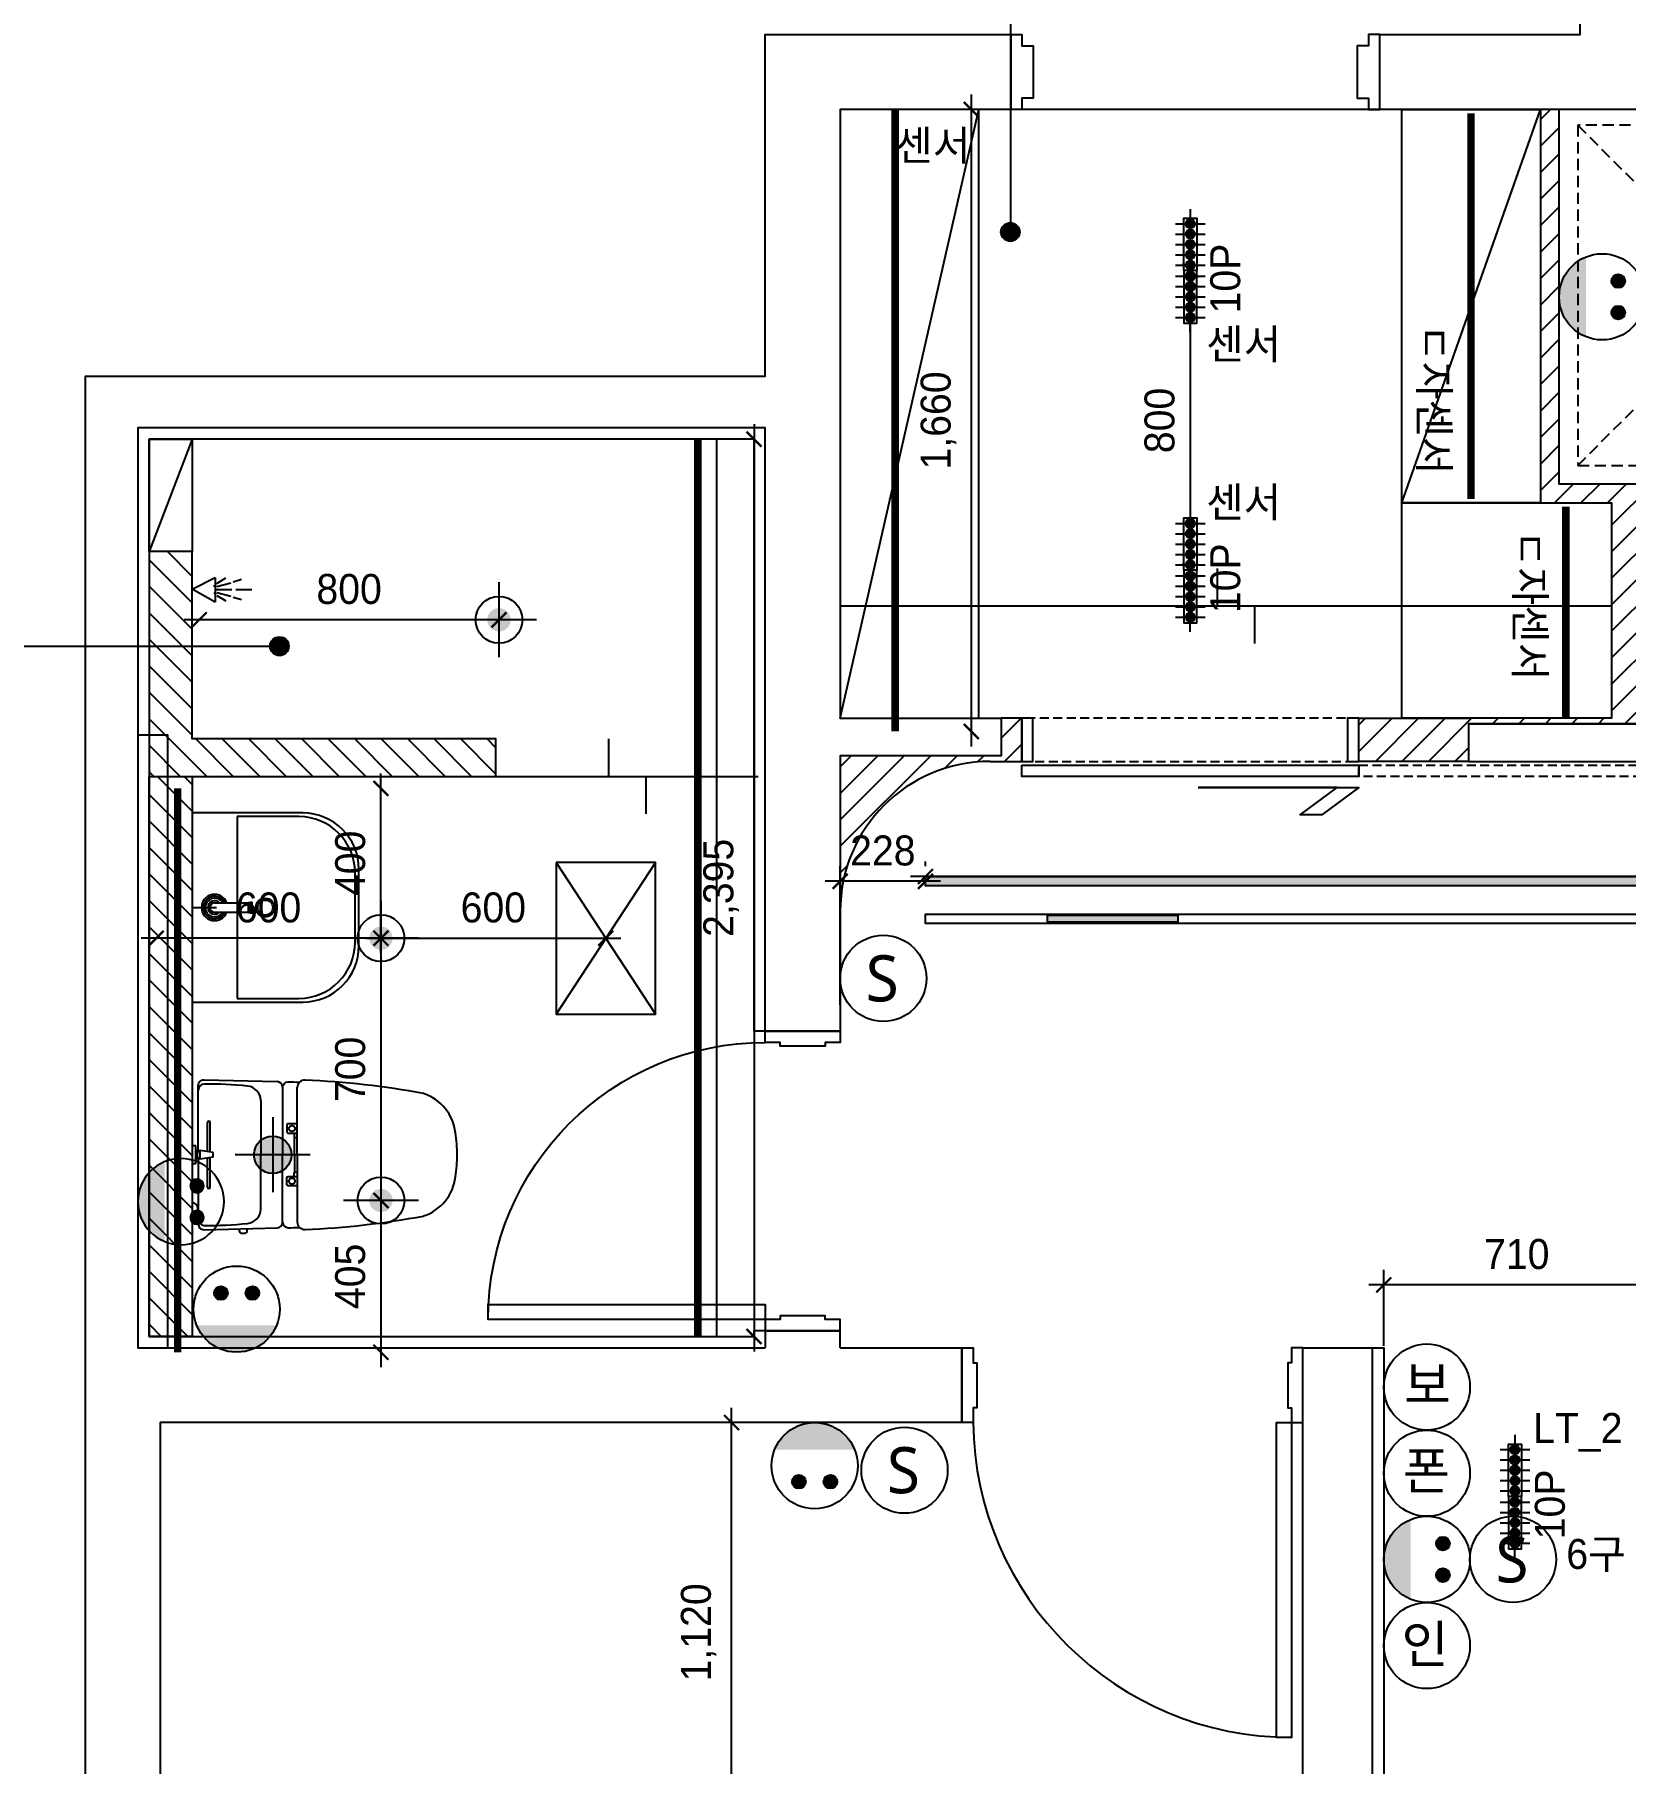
# Model space of a CAD drawing. Header units: millimetres. Extents: x 118028 to 193504, y 42792 to 96100.
# Drawn here: x 172656 to 176902, y 84602 to 89217 of the extents above; entities that cross this region are included whole.
import ezdxf

# ---------------------------------------------------------------- set-up
doc = ezdxf.new("R2010")
doc.units = ezdxf.units.MM
doc.header["$LTSCALE"] = 30
doc.header["$PDMODE"] = 3
for name, pattern in [('DASHEDX2', [1.5, 1, -0.5]), ('DH-HID2', [1.2, 0.8, -0.4]), ('HIDDEN', [9.525, 6.35, -3.175])]:
    doc.linetypes.add(name, pattern=pattern)
doc.layers.get('DEFPOINTS').update_dxf_attribs({"color": 248})
for name, color, linetype in [('0-ELC TEXT', 7, 'Continuous'), ('03-WAL NEW', 3, 'Continuous'), ('06-FUR', 6, 'Continuous'), ('07-DIM WAL', 5, 'Continuous'), ('2CONTINUOUS', 2, 'Continuous'), ('3.기호.계단선', 30, 'Continuous'), ('_LIBR', 4, 'Continuous'), ('BATH', 5, 'Continuous'), ('CEIL-LIGHT', 7, 'Continuous'), ('CO-BATH', 6, 'Continuous'), ('CO-DO-FR', 7, 'Continuous'), ('CO-DOOR', 8, 'Continuous'), ('FIN', 2, 'Continuous'), ('HL', 6, 'HIDDEN'), ('RC-LIGHT', 7, 'Continuous'), ('TOILET-1', 6, 'Continuous'), ('도면층4', 4, 'Continuous'), ('설비', 140, 'Continuous'), ('욕실마감선', 4, 'Continuous')]:
    doc.layers.add(name, color=color, linetype=linetype)
doc.styles.add('HY 울릉도 L', font='')
doc.styles.add('코레일둥고', font='Korail_Round_Gothic_Medium.ttf')
doc.styles.get('HY 울릉도 L').set_extended_font_data('HY울릉도L')
doc.dimstyles.new('40', dxfattribs={"dimscale": 40, "dimtxt": 2, "dimasz": 1, "dimexe": 1, "dimexo": 1, "dimgap": 1, "dimtad": 1, "dimdec": 0, "dimrnd": 0.05, "dimdsep": 46, "dimlunit": 6, "dimtxsty": 'HY 울릉도 L', "dimblk": 'ARCHTICK', "dimcen": 2.5, "dimdle": 1, "dimclrd": 133, "dimclre": 133, "dimclrt": 30, "dimadec": 0, "dimazin": 0, "dimtfac": 1, "dimtdec": 0, "dimtix": 1, "dimtmove": 2, "dimatfit": 3, "dimldrblk": 'ARCHTICK', "dimfxl": 1, "dimlwd": -1, "dimlwe": -1, "dimarcsym": 0})
pattern_1 = [(45, (25763, 20), (-35.355339, 35.355339), [])]

# ---------------------------------------------------------------- blocks, each defined once
blk = doc.blocks.new('AC-8')
at = {"layer": 'BATH'}
for p, q in [((-50.8, 54), (-0.1, 142.7)), ((-0.1, 142.7), (45.4, 54)), ((45.4, 54), (-50.8, 54)), ((-24.7, 46.5), (-46.3, 12.2)), ((-13.5, 47.3), (-27.7, -7.9)), ((-1.6, 49.5), (-1.6, -10.8)), ((10.4, 47.3), (24.5, -7.9)), ((21.6, 46.5), (43.2, 12.2)), ((-31.4, -16.2), (-41.1, -49)), ((-1.6, -27.3), (-1.6, -88.5)), ((28.3, -16.2), (38, -49))]:
    blk.add_line(p, q, dxfattribs=at)
blk = doc.blocks.new('A$C1AC25B95')
at = {"layer": '욕실마감선', "color": 8}
for p, q in [((28.3, 72.3), (28.3, 75)), ((53.3, 73.7), (53.3, 75))]:
    blk.add_line(p, q, dxfattribs=at)
at = {"layer": 'TOILET-1', "linetype": 'Continuous', "xscale": 0.873786407766195, "yscale": 0.873786407766195, "zscale": 0.873786407766195, "rotation": 180}
blk.add_blockref('AC-8', (39.7, 124.7), dxfattribs=at)
blk = doc.blocks.new('D-002')
at = {"layer": 'CO-DO-FR'}
for points in [[(0, 200), (0, 0), (30, 0), (30, 40), (40, 40), (40, 160), (30, 160), (30, 200), (0, 200)], [(800, 200), (800, 0), (770, 0), (770, 40), (760, 40), (760, 160), (770, 160), (770, 200), (800, 200)]]:
    blk.add_lwpolyline(points, close=True, dxfattribs=at)
at = {"layer": 'CO-DOOR'}
blk.add_lwpolyline([(730, 940), (730, 200), (770, 200), (770, 940)], close=True, dxfattribs=at)
blk.add_arc((770, 200), 740, 90, 180, dxfattribs=at)
blk = doc.blocks.new('vusaudeh')
at = {"layer": '3.기호.계단선', "transparency": 33554687}
h = blk.add_hatch(color=256, dxfattribs=at)
h.dxf.hatch_style = 1
h.paths.add_polyline_path([(147541.4, 86226.8, 1), (147441.4, 86226.8, 1)])
at = {"layer": '2CONTINUOUS'}
for points in [[(151181.4, 89016.8), (150446.4, 89016.8), (150446.4, 89216.8), (150981.4, 89216.8), (150981.4, 92184.8), (151966.4, 92184.8), (151966.4, 91984.8), (151181.4, 91984.8), (151181.4, 89016.8)], [(147688.9, 81147.8), (147688.9, 80947.8), (146991.4, 80947.8), (146991.4, 88304.8), (148806.4, 88304.8), (148806.4, 89216.8), (149461.4, 89216.8), (149461.4, 89016.8), (149006.4, 89016.8), (149006.4, 87391.8), (149436.4, 87391.8), (149436.4, 87291.8), (149006.4, 87291.8), (149006.4, 86556.8), (148806.4, 86556.8), (148806.4, 88166.8), (147131.4, 88166.8), (147131.4, 85711.8), (148806.4, 85711.8)], [(149006.4, 85711.8), (149006.4, 85756.8), (148806.4, 85756.8), (148806.4, 85711.8)], [(149006.4, 85711.8), (149331.4, 85711.8), (149331.4, 85511.8), (147191.4, 85511.8), (147191.4, 81147.8), (147688.9, 81147.8)], [(150896.4, 80947.8), (149788.9, 80947.8), (149788.9, 81147.8), (150241.4, 81147.8), (150241.4, 85711.8), (150426.4, 85711.8), (150426.4, 81147.8), (150896.4, 81147.8), (150896.4, 80947.8)]]:
    blk.add_lwpolyline(points, dxfattribs=at)
for points in [[(150683.4, 87276.8), (151343.4, 87276.8), (151343.4, 87376.8), (150683.4, 87376.8)], [(147131.4, 85711.8), (147211.4, 85711.8), (147211.4, 87346.8), (147131.4, 87346.8)]]:
    blk.add_lwpolyline(points, close=True, dxfattribs=at)
at = {"layer": '3.기호.계단선'}
for p, q in [((147491.4, 86326.8), (147491.4, 86126.8)), ((147591.4, 86226.8), (147391.4, 86226.8))]:
    blk.add_line(p, q, dxfattribs=at)
blk.add_circle((147491.4, 86226.8), 50, dxfattribs=at)
at = {"layer": 'CO-DO-FR'}
for points in [[(149331.4, 85511.8), (149331.4, 85711.8), (149361.4, 85711.8), (149361.4, 85671.8), (149371.4, 85671.8), (149371.4, 85551.8), (149361.4, 85551.8), (149361.4, 85511.8), (149331.4, 85511.8)], [(150241.4, 85511.8), (150241.4, 85711.8), (150211.4, 85711.8), (150211.4, 85671.8), (150201.4, 85671.8), (150201.4, 85551.8), (150211.4, 85551.8), (150211.4, 85511.8), (150241.4, 85511.8)]]:
    blk.add_lwpolyline(points, close=True, dxfattribs=at)
at = {"layer": 'CO-DOOR'}
blk.add_lwpolyline([(150171.4, 84671.8), (150171.4, 85511.8), (150211.4, 85511.8), (150211.4, 84671.8)], close=True, dxfattribs=at)
blk.add_arc((150209.9, 85520.4), 848.6, 180.5797, 270.0984, dxfattribs=at)
at = {"layer": '도면층4'}
blk.add_line((150446.4, 89016.8), (149461.4, 89016.8), dxfattribs=at)
for points in [[(149461.4, 89216.8), (149491.4, 89216.8), (149491.4, 89186.8), (149521.4, 89186.8), (149521.4, 89046.8), (149491.4, 89046.8), (149491.4, 89016.8), (149461.4, 89016.8), (149461.4, 89216.8)], [(150446.4, 89216.8), (150416.4, 89216.8), (150416.4, 89186.8), (150386.4, 89186.8), (150386.4, 89046.8), (150416.4, 89046.8), (150416.4, 89016.8), (150446.4, 89016.8), (150446.4, 89216.8)]]:
    blk.add_lwpolyline(points, dxfattribs=at)
at = {"layer": 'CO-DOOR', "xscale": -1, "rotation": 89.99999999999993}
blk.add_blockref('D-002', (149006.4, 86556.8), dxfattribs=at)
blk = doc.blocks.new('cjswjdehds')
at = {"layer": '03-WAL NEW'}
h = blk.add_hatch(dxfattribs=at)
h.set_pattern_fill('_USER', color=256, scale=50, angle=45, pattern_type=0)
h.set_pattern_definition(pattern_1)
h.paths.add_polyline_path([(176355.4, 87391.8), (176190.9, 87391.8), (176190.9, 87276.8), (176483.4, 87276.8), (176483.4, 87376.8), (176931.4, 87376.8), (176981.4, 87376.8), (176981.4, 88016.8), (176881.4, 88016.8), (176725.4, 88016.8), (176725.4, 89016.8), (176675.4, 89016.8), (176675.4, 87966.8), (176865.4, 87966.8), (176865.4, 87391.8), (176483.4, 87391.8)])
h = blk.add_hatch(dxfattribs=at)
h.set_pattern_fill('_USER', color=256, scale=50, angle=45, pattern_type=0)
h.set_pattern_definition(pattern_1)
h.paths.add_polyline_path([(175236.4, 87391.8), (175236.4, 87291.8), (174806.4, 87291.8), (174806.4, 87276.8), (174806.4, 86876.8, -0.414214), (175206.4, 87276.8), (175236.4, 87276.8), (175290.9, 87276.8), (175290.9, 87391.8)])
h.paths.add_polyline_path([(174630.5, 88042.5), (174630.5, 88366.1), (174806.4, 88366.1), (174806.4, 88042.5)], flags=9)
h = blk.add_hatch(dxfattribs=at)
h.set_pattern_fill('_USER', color=256, scale=50, angle=135, pattern_type=0)
h.set_pattern_definition([(135, (272673.75, -123478.83), (-35.355339, -35.355339), [])])
h.paths.add_polyline_path([(172961.4, 87236.8), (173887.4, 87236.8), (173887.4, 87336.8), (173076.4, 87336.8), (173076.4, 87836.8), (172961.4, 87836.8)])
h = blk.add_hatch(dxfattribs=at)
h.set_pattern_fill('_USER', color=8, scale=50, angle=135, pattern_type=0)
h.set_pattern_definition([(135, (272673.75, -123468.83), (-35.355339, -35.355339), [])])
h.paths.add_polyline_path([(173076.4, 85741.8), (173076.4, 86043.6), (173076.4, 87236.8), (173011.4, 87236.8), (173011.4, 85741.8)])
h.paths.add_polyline_path([(173011.4, 87236.8), (172961.4, 87236.8), (172961.4, 85741.8), (173011.4, 85741.8)])
at = {"color": 8}
for p, q in [((174806.4, 87691.8), (176865.4, 87691.8)), ((173887.4, 87236.8), (174587.4, 87236.8)), ((173076.4, 86886.8), (173141.4, 86886.8))]:
    blk.add_line(p, q, dxfattribs=at)
for points in [[(175812.4, 87791.8), (175812.4, 87691.8), (175912.4, 87691.8), (175912.4, 87591.8)], [(174187.4, 87336.8), (174187.4, 87236.8), (174287.4, 87236.8), (174287.4, 87136.8)]]:
    blk.add_lwpolyline(points, dxfattribs=at)
at = {"layer": '03-WAL NEW', "transparency": 33554687}
for points in [[(176675.4, 89016.8), (176675.4, 87966.8), (176865.4, 87966.8)], [(176865.4, 88016.8), (176725.4, 88016.8), (176725.4, 89016.8), (176675.4, 89016.8)], [(176981.4, 87391.8), (176981.4, 88016.8), (176865.4, 88016.8)], [(176865.4, 87966.8), (176865.4, 87391.8)], [(176483.4, 87376.8), (176483.4, 87276.8), (176190.9, 87276.8), (176190.9, 87391.8), (176483.4, 87391.8)], [(176483.4, 87376.8), (176981.4, 87376.8), (176981.4, 87391.8)], [(176865.4, 87391.8), (176483.4, 87391.8)]]:
    blk.add_lwpolyline(points, dxfattribs=at)
at = {"layer": '03-WAL NEW'}
for points in [[(172961.4, 87236.8), (173887.4, 87236.8), (173887.4, 87336.8), (173076.4, 87336.8), (173076.4, 87836.8), (172961.4, 87836.8), (172961.4, 87236.8)], [(175236.4, 87276.8), (175290.9, 87276.8), (175290.9, 87391.8), (175236.4, 87391.8), (175236.4, 87291.8)], [(175236.4, 87291.8), (174806.4, 87291.8), (174806.4, 87276.8)], [(174806.4, 87276.8), (174806.4, 86876.8)], [(175206.4, 87276.8), (175236.4, 87276.8)]]:
    blk.add_lwpolyline(points, dxfattribs=at)
blk.add_lwpolyline([(173076.4, 87236.8), (173076.4, 85741.8), (172961.4, 85741.8), (172961.4, 87236.8)], close=True, dxfattribs=at)
blk.add_arc((175206.4, 86876.8), 400, 90, 180, dxfattribs=at)
at = {"layer": '06-FUR', "color": 8, "linetype": 'DASHEDX2'}
for p, q in [((176775.4, 88066.8), (177681.4, 88974.8)), ((176775.4, 88974.8), (177681.4, 88066.8))]:
    blk.add_line(p, q, dxfattribs=at)
at = {"layer": '06-FUR', "color": 8}
blk.add_line((173076.4, 88136.8), (172961.4, 87836.8), dxfattribs=at)
for points in [[(174806.4, 87391.8), (175176.4, 87391.8), (175176.4, 89016.8), (174806.4, 89016.8), (174806.4, 87391.8), (175176.4, 89016.8)], [(176305.4, 87966.8), (176305.4, 89016.8), (176675.4, 89016.8), (176675.4, 87966.8), (176305.4, 87966.8), (176675.4, 89016.8)]]:
    blk.add_lwpolyline(points, dxfattribs=at)
at = {"layer": '06-FUR', "color": 8, "linetype": 'DASHEDX2'}
blk.add_lwpolyline([(177681.4, 88066.8), (177681.4, 88974.8), (176775.4, 88974.8), (176775.4, 88066.8)], close=True, dxfattribs=at)
at = {"layer": '06-FUR', "color": 8}
for points in [[(173076.4, 87836.8), (172961.4, 87836.8), (172961.4, 88136.8), (173076.4, 88136.8)], [(176305.4, 87966.8), (176865.4, 87966.8), (176865.4, 87391.8), (176305.4, 87391.8)]]:
    blk.add_lwpolyline(points, close=True, dxfattribs=at)
at = {"layer": '_LIBR', "color": 8}
for p, q in [((174606.4, 86556.8), (174576.4, 86556.8)), ((174606.4, 85756.8), (174576.4, 85756.8))]:
    blk.add_line(p, q, dxfattribs=at)
blk.add_lwpolyline([(174576.4, 86556.8), (174576.4, 88136.8), (172961.4, 88136.8), (172961.4, 85741.8), (174576.4, 85741.8), (174576.4, 85756.8)], dxfattribs=at)
at = {"layer": 'CO-BATH', "color": 8}
for p, q in [((173371.4, 87139.3), (173076.4, 87139.3)), ((173076.4, 87139.3), (173076.4, 86634.3)), ((173361.4, 87129.3), (173196.4, 87129.3)), ((173196.4, 87129.3), (173196.4, 86644.3)), ((173521.4, 86784.3), (173521.4, 86989.3)), ((173511.4, 86794.3), (173511.4, 86979.3)), ((173136.4, 86899.3), (173226.9, 86899.3)), ((173226.9, 86900.3), (173231.9, 86900.3)), ((173226.9, 86873.3), (173226.9, 86900.3)), ((173231.9, 86901.3), (173236.9, 86901.3)), ((173231.9, 86872.3), (173231.9, 86901.3)), ((173236.9, 86872.3), (173236.9, 86901.3)), ((173136.4, 86874.3), (173226.9, 86874.3)), ((173226.9, 86873.3), (173231.9, 86873.3)), ((173231.9, 86872.3), (173236.9, 86872.3)), ((173076.4, 86634.3), (173371.4, 86634.3)), ((173196.4, 86644.3), (173361.4, 86644.3))]:
    blk.add_line(p, q, dxfattribs=at)
for radius in [25, 20]:
    blk.add_circle((173271.4, 86886.8), radius, dxfattribs=at)
for centre, radius, start, end in [((173361.4, 86979.3), 150, 0, 90), ((173371.4, 86989.3), 150, 0, 90), ((173136.4, 86886.8), 35, 20.9248, 339.0751), ((173136.4, 86886.8), 30, 24.6243, 335.3757), ((173136.4, 86886.8), 25, 30, 330), ((173136.4, 86886.8), 18, 43.9829, 316.017), ((173136.4, 86886.8), 12.5, 90, 270), ((173361.4, 86794.3), 150, 270, 0), ((173371.4, 86784.3), 150, 270, 0)]:
    blk.add_arc(centre, radius, start, end, dxfattribs=at)
at = {"layer": 'CO-DO-FR', "color": 8}
for points in [[(175290.9, 87276.8), (175320.9, 87276.8), (175320.9, 87391.8), (175290.9, 87391.8)], [(176160.9, 87276.8), (176190.9, 87276.8), (176190.9, 87391.8), (176160.9, 87391.8)]]:
    blk.add_lwpolyline(points, close=True, dxfattribs=at)
at = {"layer": 'CO-DOOR', "color": 8, "linetype": 'DH-HID2'}
for points in [[(175290.9, 87276.8), (176190.9, 87276.8), (176190.9, 87391.8), (175290.9, 87391.8)], [(176190.9, 87266.8), (177090.9, 87266.8), (177090.9, 87236.8), (176190.9, 87236.8)]]:
    blk.add_lwpolyline(points, close=True, dxfattribs=at)
at = {"layer": 'CO-DOOR', "color": 8}
for points in [[(175290.9, 87266.8), (176190.9, 87266.8), (176190.9, 87236.8), (175290.9, 87236.8)], [(175761.7, 87206.8), (176190.9, 87206.8), (176092.3, 87134.5), (176033.9, 87134.5), (176132.5, 87206.8), (175761.7, 87206.8)]]:
    blk.add_lwpolyline(points, close=True, dxfattribs=at)
at = {"layer": 'FIN', "color": 8}
for p, q in [((173092.8, 86234.8), (173092.8, 86399.4)), ((173317.8, 86407.2), (173317.8, 86226.8)), ((173357, 86226.8), (173357, 86406.1)), ((173260, 86372), (173260, 86226.8)), ((173092.8, 86218.8), (173092.8, 86054.2)), ((173260, 86081.6), (173260, 86226.8)), ((173317.8, 86046.4), (173317.8, 86226.8)), ((173357, 86226.8), (173357, 86047.5)), ((173091.4, 86071.1), (173091.4, 86083.6)), ((173091.4, 86071.1), (173091.4, 86058.6))]:
    blk.add_line(p, q, dxfattribs=at)
for points in [[(173092.8, 86399.4), (173092.8, 86411.8, -0.421209), (173108.1, 86426.8), (173303.1, 86422.2, -0.001659)], [(173317.8, 86407.2, -0.371724), (173332.5, 86421.6, -0.003515), (173363.4, 86420.7, -0.320541)], [(173092.8, 86054.2), (173092.8, 86041.8, 0.421209), (173108.1, 86026.8), (173303.1, 86031.4, 0.001659)], [(173317.8, 86046.4, 0.371724), (173332.5, 86032, 0.003515), (173363.4, 86032.9, 0.320541)]]:
    blk.add_lwpolyline(points, format="xyb", dxfattribs=at)
for centre, radius, start, end in [((173108.8, 86399.4), 16, 90.6884, 180), ((173120.6, 85415.5), 1000, 84.0563, 90.6884), ((173220, 86370.3), 40, 2.4871, 84.0563), ((173302.8, 86407.2), 15, 0, 88.6349), ((173377, 86406.1), 20, 87.6667, 180), ((173288, 84222), 2205.9, 79.3919, 87.6667), ((173654.7, 86271), 125.5, 6.5759, 71.7036), ((173377.8, 86226.8), 405.9, 0, 8.3007), ((173377.8, 86226.8), 405.9, 351.6993, 0), ((173654.7, 86182.6), 125.5, 288.2964, 353.4241), ((173076.4, 86083.6), 15, 0, 90), ((173220, 86083.3), 40, 275.9437, 357.5129), ((173288, 88231.6), 2205.9, 272.3333, 280.6081), ((173076.4, 86058.6), 15, 270, 0), ((173108.8, 86054.2), 16, 180, 269.3116), ((173120.6, 87038.1), 1000, 269.3116, 275.9437), ((173302.8, 86046.4), 15, 271.3651, 0), ((173377, 86047.5), 20, 180, 272.3333)]:
    blk.add_arc(centre, radius, start, end, dxfattribs=at)
at = {"layer": 'HL', "color": 8, "linetype": 'Continuous'}
for p, q in [((173117.4, 86235.3), (173117.4, 86313.3)), ((173124.4, 86234.3), (173124.4, 86313.3)), ((173086.4, 86250.8), (173076.4, 86250.8)), ((173086.4, 86202.8), (173086.4, 86250.8)), ((173350, 86226.8), (173350, 86273.1)), ((173086.4, 86202.8), (173076.4, 86202.8)), ((173091.1, 86233.7), (173086.4, 86239.2)), ((173091.1, 86219.9), (173086.4, 86214.4)), ((173098.1, 86238.1), (173091.1, 86233.7)), ((173091.1, 86219.9), (173091.1, 86233.7)), ((173098.1, 86215.5), (173091.1, 86219.9)), ((173132.5, 86232.8), (173098.1, 86238.1)), ((173098.1, 86215.5), (173098.1, 86238.1)), ((173132.5, 86220.8), (173098.1, 86215.5)), ((173117.4, 86140.3), (173117.4, 86218.3)), ((173124.4, 86140.3), (173124.4, 86219.3)), ((173132.5, 86220.8), (173132.5, 86232.8)), ((173350, 86226.8), (173350, 86180.5)), ((173202.7, 86021.8), (173202.7, 86029.1)), ((173206.7, 86017.8), (173218.9, 86017.8)), ((173222.9, 86021.8), (173222.9, 86029.5))]:
    blk.add_line(p, q, dxfattribs=at)
for points in [[(173357, 86309.4), (173332.8, 86309.4, 0.414214), (173328.8, 86305.4), (173328.8, 86288.9, 0.414214), (173332.8, 86284.9), (173348.4, 86284.9), (173357, 86284.9)], [(173348.4, 86284.9), (173348.4, 86275.1, 0.414214), (173350.4, 86273.1), (173357, 86273.1)], [(173357, 86144.2), (173332.8, 86144.2, -0.414214), (173328.8, 86148.2), (173328.8, 86164.7, -0.414214), (173332.8, 86168.7), (173348.4, 86168.7), (173357, 86168.7)], [(173348.4, 86168.7), (173348.4, 86178.5, -0.414214), (173350.4, 86180.5), (173357, 86180.5)]]:
    blk.add_lwpolyline(points, format="xyb", dxfattribs=at)
for centre in [(173342.8, 86296.8), (173342.8, 86156.8)]:
    blk.add_circle(centre, 8, dxfattribs=at)
for centre, radius, start, end in [((173120.9, 86313.3), 3.5, 0, 180), ((173120.9, 86140.3), 3.5, 180, 0), ((173206.7, 86021.8), 4, 180, 270), ((173218.9, 86021.8), 4, 270, 0)]:
    blk.add_arc(centre, radius, start, end, dxfattribs=at)
blk.add_blockref('vusaudeh', (25800, 0))
at = {"layer": '06-FUR', "color": 8, "xscale": 0.7874015748031495, "yscale": 0.7874015748031495, "zscale": 0.7874015748031495, "rotation": 270.0000000000001}
blk.add_blockref('A$C1AC25B95', (173076.4, 87768.1), dxfattribs=at)
blk = doc.blocks.new('1')
at = {"linetype": 'Continuous'}
h = blk.add_hatch(color=4, dxfattribs=at)
h.dxf.hatch_style = 1
edge = h.paths.add_edge_path()
edge.add_arc((11539653, -14273504), 37.5, 0, 360)
at = {"color": 1, "linetype": 'Continuous'}
for p, q in [((11539653, -14273637), (11539653, -14273370)), ((11539520, -14273504), (11539787, -14273504))]:
    blk.add_line(p, q, dxfattribs=at)
at = {"color": 4, "linetype": 'Continuous'}
for radius in [41.5, 37.5]:
    blk.add_circle((11539653, -14273504), radius, dxfattribs=at)
blk = doc.blocks.new("5RN'")
at = {"layer": 'RC-LIGHT'}
blk.add_lwpolyline([(188137.5, 27400.3), (188277.5, 27400.3), (188277.5, 27435.3), (188137.5, 27435.3)], close=True, dxfattribs=at)
at = {"layer": 'RC-LIGHT', "yscale": 0.2948704765105351, "zscale": 0.2948704765105351}
for p, xscale in [((-3214550.6, 4236252.7), 0.2948704765105351), ((-3214523.1, 4236252.7), 0.2948704765105351), ((3590910.6, 4236252.7), -0.2948704765105351), ((3590938.1, 4236252.7), -0.2948704765105351), ((3590965.5, 4236252.7), -0.2948704765105351)]:
    blk.add_blockref('1', p, dxfattribs=dict(at, xscale=xscale))
blk = doc.blocks.new('hallogen')
h = blk.add_hatch(color=256)
h.dxf.hatch_style = 1
edge = h.paths.add_edge_path()
edge.add_arc((48591.7, 60854.3), 31.2, 0, 360, ccw=False)
at = {"color": 1, "linetype": 'Continuous'}
for p, q in [((48591.7, 60954.3), (48591.7, 60754.3)), ((48691.7, 60854.3), (48491.7, 60854.3))]:
    blk.add_line(p, q, dxfattribs=at)
at = {"color": 4, "linetype": 'Continuous'}
blk.add_circle((48591.7, 60854.3), 62.5, dxfattribs=at)
blk = doc.blocks.new('_ArchTick')
at = {"color": 0, "linetype": 'ByBlock', "const_width": 0.15}
blk.add_lwpolyline([(-0.5, -0.5), (0.5, 0.5)], dxfattribs=at)
blk = doc.blocks.new('*D116')
at = {"layer": '07-DIM WAL', "color": 133, "transparency": 16777216}
for p, q in [((173095.4, 87694.8), (173095.4, 87694.8)), ((173895.4, 87694.8), (173895.4, 87694.8)), ((173935.4, 87654.8), (173055.4, 87654.8))]:
    blk.add_line(p, q, dxfattribs=at)
at = {"layer": 'DEFPOINTS', "color": 0, "transparency": 16777216}
for p in [(173095.4, 87654.8), (173095.4, 87654.8), (173895.4, 87654.8)]:
    blk.add_point(p, dxfattribs=at)
at = {"layer": '07-DIM WAL', "color": 133, "transparency": 16777216, "xscale": 40, "yscale": 40, "zscale": 40, "rotation": 180}
blk.add_blockref('_ArchTick', (173095.4, 87654.8), dxfattribs=at)
at = {"layer": '07-DIM WAL', "color": 133, "transparency": 16777216, "xscale": 40, "yscale": 40, "zscale": 40}
blk.add_blockref('_ArchTick', (173895.4, 87654.8), dxfattribs=at)
at = {"layer": '07-DIM WAL', "color": 30, "transparency": 16777216, "insert": (173495.4, 87736.5), "char_height": 80, "attachment_point": 5, "style": 'HY 울릉도 L'}
blk.add_mtext('800', dxfattribs=at)
blk = doc.blocks.new('*D117')
at = {"layer": '07-DIM WAL', "color": 133, "transparency": 16777216}
for p, q in [((173620.4, 86804.8), (172940.4, 86804.8)), ((172980.4, 86844.8), (172980.4, 86844.8)), ((173580.4, 86844.8), (173580.4, 86844.8))]:
    blk.add_line(p, q, dxfattribs=at)
at = {"layer": 'DEFPOINTS', "color": 0, "transparency": 16777216}
for p in [(172980.4, 86804.8), (172980.4, 86804.8), (173580.4, 86804.8)]:
    blk.add_point(p, dxfattribs=at)
at = {"layer": '07-DIM WAL', "color": 133, "transparency": 16777216, "xscale": 40, "yscale": 40, "zscale": 40, "rotation": 180}
blk.add_blockref('_ArchTick', (172980.4, 86804.8), dxfattribs=at)
at = {"layer": '07-DIM WAL', "color": 133, "transparency": 16777216, "xscale": 40, "yscale": 40, "zscale": 40}
blk.add_blockref('_ArchTick', (173580.4, 86804.8), dxfattribs=at)
at = {"layer": '07-DIM WAL', "color": 30, "transparency": 16777216, "insert": (173280.4, 86886.5), "char_height": 80, "attachment_point": 5, "style": 'HY 울릉도 L'}
blk.add_mtext('600', dxfattribs=at)
blk = doc.blocks.new('*D118')
at = {"layer": '07-DIM WAL', "color": 133, "transparency": 16777216}
for p, q in [((173580.4, 86764.8), (173580.4, 87244.8)), ((173540.4, 87204.8), (173540.4, 87204.8)), ((173540.4, 86804.8), (173540.4, 86804.8))]:
    blk.add_line(p, q, dxfattribs=at)
at = {"layer": 'DEFPOINTS', "color": 0, "transparency": 16777216}
for p in [(173580.4, 87204.8), (173580.4, 87204.8), (173580.4, 86804.8)]:
    blk.add_point(p, dxfattribs=at)
at = {"layer": '07-DIM WAL', "color": 133, "transparency": 16777216, "xscale": 40, "yscale": 40, "zscale": 40}
for p, rotation in [((173580.4, 87204.8), 90), ((173580.4, 86804.8), 270)]:
    blk.add_blockref('_ArchTick', p, dxfattribs=dict(at, rotation=rotation))
at = {"layer": '07-DIM WAL', "color": 30, "transparency": 16777216, "insert": (173498.7, 87004.8), "char_height": 80, "attachment_point": 5, "rotation": 90, "style": 'HY 울릉도 L'}
blk.add_mtext('400', dxfattribs=at)
blk = doc.blocks.new('*D119')
at = {"layer": '07-DIM WAL', "color": 133, "transparency": 16777216}
for p, q in [((173540.4, 86804.8), (173540.4, 86804.8)), ((173580.4, 86844.8), (173580.4, 86064.8)), ((173540.4, 86104.8), (173540.4, 86104.8))]:
    blk.add_line(p, q, dxfattribs=at)
at = {"layer": 'DEFPOINTS', "color": 0, "transparency": 16777216}
for p in [(173580.4, 86804.8), (173580.4, 86104.8), (173580.4, 86104.8)]:
    blk.add_point(p, dxfattribs=at)
at = {"layer": '07-DIM WAL', "color": 133, "transparency": 16777216, "xscale": 40, "yscale": 40, "zscale": 40}
for p, rotation in [((173580.4, 86804.8), 90), ((173580.4, 86104.8), 270)]:
    blk.add_blockref('_ArchTick', p, dxfattribs=dict(at, rotation=rotation))
at = {"layer": '07-DIM WAL', "color": 30, "transparency": 16777216, "insert": (173498.7, 86454.8), "char_height": 80, "attachment_point": 5, "rotation": 90, "style": 'HY 울릉도 L'}
blk.add_mtext('700', dxfattribs=at)
blk = doc.blocks.new('*D120')
at = {"layer": '07-DIM WAL', "color": 133, "transparency": 16777216}
for p, q in [((173580.4, 86144.8), (173580.4, 85659.8)), ((173540.4, 86104.8), (173540.4, 86104.8)), ((173540.4, 85699.8), (173540.4, 85699.8))]:
    blk.add_line(p, q, dxfattribs=at)
at = {"layer": 'DEFPOINTS', "color": 0, "transparency": 16777216}
for p in [(173580.4, 86104.8), (173580.4, 85699.8), (173580.4, 85699.8)]:
    blk.add_point(p, dxfattribs=at)
at = {"layer": '07-DIM WAL', "color": 133, "transparency": 16777216, "xscale": 40, "yscale": 40, "zscale": 40}
for p, rotation in [((173580.4, 86104.8), 90), ((173580.4, 85699.8), 270)]:
    blk.add_blockref('_ArchTick', p, dxfattribs=dict(at, rotation=rotation))
at = {"layer": '07-DIM WAL', "color": 30, "transparency": 16777216, "insert": (173498.6, 85902.3), "char_height": 80, "attachment_point": 5, "rotation": 90, "style": 'HY 울릉도 L'}
blk.add_mtext('405', dxfattribs=at)
blk = doc.blocks.new('*D121')
at = {"layer": '07-DIM WAL', "color": 133, "transparency": 16777216}
for p, q in [((174576.4, 88176.8), (174576.4, 85701.8)), ((174616.4, 88136.8), (174616.4, 88136.8)), ((174616.4, 85741.8), (174616.4, 85741.8))]:
    blk.add_line(p, q, dxfattribs=at)
at = {"layer": 'DEFPOINTS', "color": 0, "transparency": 16777216}
for p in [(174576.4, 88136.8), (174576.4, 85741.8), (174576.4, 85741.8)]:
    blk.add_point(p, dxfattribs=at)
at = {"layer": '07-DIM WAL', "color": 133, "transparency": 16777216, "xscale": 40, "yscale": 40, "zscale": 40}
for p, rotation in [((174576.4, 88136.8), 90), ((174576.4, 85741.8), 270)]:
    blk.add_blockref('_ArchTick', p, dxfattribs=dict(at, rotation=rotation))
at = {"layer": '07-DIM WAL', "color": 30, "transparency": 16777216, "insert": (174488.4, 86939.3), "char_height": 80, "attachment_point": 5, "rotation": 90, "style": 'HY 울릉도 L'}
blk.add_mtext('2,395', dxfattribs=at)
blk = doc.blocks.new('*D122')
at = {"layer": '07-DIM WAL', "color": 133, "transparency": 16777216}
for p, q in [((175116.4, 89016.8), (175116.4, 89016.8)), ((175156.4, 87316.8), (175156.4, 89056.8)), ((175116.4, 87356.8), (175116.4, 87356.8))]:
    blk.add_line(p, q, dxfattribs=at)
at = {"layer": 'DEFPOINTS', "color": 0, "transparency": 16777216}
for p in [(175156.4, 89016.8), (175156.4, 89016.8), (175156.4, 87356.8)]:
    blk.add_point(p, dxfattribs=at)
at = {"layer": '07-DIM WAL', "color": 133, "transparency": 16777216, "xscale": 40, "yscale": 40, "zscale": 40}
for p, rotation in [((175156.4, 89016.8), 90), ((175156.4, 87356.8), 270)]:
    blk.add_blockref('_ArchTick', p, dxfattribs=dict(at, rotation=rotation))
at = {"layer": '07-DIM WAL', "color": 30, "transparency": 16777216, "insert": (175068.5, 88186.8), "char_height": 80, "attachment_point": 5, "rotation": 90, "style": 'HY 울릉도 L'}
blk.add_mtext('1,660', dxfattribs=at)
blk = doc.blocks.new('*D127')
at = {"layer": '07-DIM WAL', "color": 133, "transparency": 16777216}
for p, q in [((175740.9, 88626.8), (175740.9, 87746.8)), ((175700.9, 88586.8), (175700.9, 88586.8)), ((175700.9, 87786.8), (175700.9, 87786.8))]:
    blk.add_line(p, q, dxfattribs=at)
at = {"layer": 'DEFPOINTS', "color": 0, "transparency": 16777216}
for p in [(175740.9, 88586.8), (175740.9, 87786.8), (175740.9, 87786.8)]:
    blk.add_point(p, dxfattribs=at)
at = {"layer": '07-DIM WAL', "color": 133, "transparency": 16777216, "xscale": 40, "yscale": 40, "zscale": 40}
for p, rotation in [((175740.9, 88586.8), 90), ((175740.9, 87786.8), 270)]:
    blk.add_blockref('_ArchTick', p, dxfattribs=dict(at, rotation=rotation))
at = {"layer": '07-DIM WAL', "color": 30, "transparency": 16777216, "insert": (175659.1, 88186.8), "char_height": 80, "attachment_point": 5, "rotation": 90, "style": 'HY 울릉도 L'}
blk.add_mtext('800', dxfattribs=at)
blk = doc.blocks.new('*D129')
at = {"layer": '07-DIM WAL', "color": 133, "transparency": 16777216}
for p, q in [((173540.4, 86804.8), (174220.4, 86804.8)), ((173580.4, 86844.8), (173580.4, 86844.8)), ((174180.4, 86844.8), (174180.4, 86844.8))]:
    blk.add_line(p, q, dxfattribs=at)
at = {"layer": 'DEFPOINTS', "color": 0, "transparency": 16777216}
for p in [(173580.4, 86804.8), (174180.4, 86804.8), (174180.4, 86804.8)]:
    blk.add_point(p, dxfattribs=at)
at = {"layer": '07-DIM WAL', "color": 133, "transparency": 16777216, "xscale": 40, "yscale": 40, "zscale": 40, "rotation": 180}
blk.add_blockref('_ArchTick', (173580.4, 86804.8), dxfattribs=at)
at = {"layer": '07-DIM WAL', "color": 133, "transparency": 16777216, "xscale": 40, "yscale": 40, "zscale": 40}
blk.add_blockref('_ArchTick', (174180.4, 86804.8), dxfattribs=at)
at = {"layer": '07-DIM WAL', "color": 30, "transparency": 16777216, "insert": (173880.4, 86886.5), "char_height": 80, "attachment_point": 5, "style": 'HY 울릉도 L'}
blk.add_mtext('600', dxfattribs=at)
blk = doc.blocks.new('*D138')
at = {"layer": '07-DIM WAL', "color": 133, "transparency": 16777216}
for p, q in [((175033.9, 86996.8), (175033.9, 87009.3)), ((182033.9, 86996.8), (182033.9, 87009.3)), ((182073.9, 86969.3), (174993.9, 86969.3))]:
    blk.add_line(p, q, dxfattribs=at)
at = {"layer": 'DEFPOINTS', "color": 0, "transparency": 16777216}
for p in [(175033.9, 86969.3), (175033.9, 86956.8), (182033.9, 86956.8)]:
    blk.add_point(p, dxfattribs=at)
at = {"layer": '07-DIM WAL', "color": 133, "transparency": 16777216, "xscale": 40, "yscale": 40, "zscale": 40, "rotation": 180}
blk.add_blockref('_ArchTick', (175033.9, 86969.3), dxfattribs=at)
at = {"layer": '07-DIM WAL', "color": 133, "transparency": 16777216, "xscale": 40, "yscale": 40, "zscale": 40}
blk.add_blockref('_ArchTick', (182033.9, 86969.3), dxfattribs=at)
at = {"layer": '07-DIM WAL', "color": 30, "transparency": 16777216, "insert": (178533.9, 87057.2), "char_height": 80, "attachment_point": 5, "style": 'HY 울릉도 L'}
blk.add_mtext('7,000', dxfattribs=at)
blk = doc.blocks.new('*D139')
at = {"layer": '07-DIM WAL', "color": 133, "transparency": 16777216}
for p, q in [((174806.4, 86626.8), (174806.4, 86996.8)), ((175033.9, 86996.8), (175033.9, 86996.8)), ((175073.9, 86956.8), (174766.4, 86956.8))]:
    blk.add_line(p, q, dxfattribs=at)
at = {"layer": 'DEFPOINTS', "color": 0, "transparency": 16777216}
for p in [(174806.4, 86956.8), (175033.9, 86956.8), (174806.4, 86586.8)]:
    blk.add_point(p, dxfattribs=at)
at = {"layer": '07-DIM WAL', "color": 133, "transparency": 16777216, "xscale": 40, "yscale": 40, "zscale": 40}
blk.add_blockref('_ArchTick', (174806.4, 86956.8), dxfattribs=at)
at = {"layer": '07-DIM WAL', "color": 133, "transparency": 16777216, "xscale": 40, "yscale": 40, "zscale": 40, "rotation": 180}
blk.add_blockref('_ArchTick', (175033.9, 86956.8), dxfattribs=at)
at = {"layer": '07-DIM WAL', "color": 30, "transparency": 16777216, "insert": (174920.1, 87038.5), "char_height": 80, "attachment_point": 5, "style": 'HY 울릉도 L'}
blk.add_mtext('228', dxfattribs=at)
blk = doc.blocks.new('egoo')
at = {"layer": '설비'}
h = blk.add_hatch(color=140, dxfattribs=at)
edge = h.paths.add_edge_path()
edge.add_arc((1015645.3, 443433.7), 22.3, 0, 360)
h = blk.add_hatch(color=140, dxfattribs=at)
edge = h.paths.add_edge_path()
edge.add_arc((1015747.7, 443433.7), 22.3, 0, 360)
h = blk.add_hatch(color=140, dxfattribs=at)
edge = h.paths.add_edge_path()
edge.add_line((1015826.3, 443329.1), (1015566.6, 443329.1))
edge.add_ellipse((1015696.5, 443381.5), major_axis=(99, 99), ratio=1, start_angle=156.9578, end_angle=293.0422)
at = {"layer": '설비', "color": 140}
for centre, radius in [((1015696.5, 443381.5), 140), ((1015645.3, 443433.7), 22.3), ((1015747.7, 443433.7), 22.3)]:
    blk.add_circle(centre, radius, dxfattribs=at)
blk = doc.blocks.new('DLSXJSPT')
at = {"layer": '설비', "color": 140}
blk.add_circle((242956, 103418.4), 115, dxfattribs=at)
at = {"layer": '설비', "color": 140, "style": '코레일둥고'}
blk.add_text('인', height=100, dxfattribs=at).set_placement((242888.1, 103372))
blk = doc.blocks.new('DLSXJVHS')
at = {"layer": '설비', "color": 140}
blk.add_circle((236550.8, 103607.8), 115, dxfattribs=at)
at = {"layer": '설비', "color": 140, "style": '코레일둥고'}
blk.add_text('폰', height=100, dxfattribs=at).set_placement((236486.9, 103564.3))
blk = doc.blocks.new('QHDLFFJ')
at = {"layer": '설비', "color": 140}
blk.add_circle((236550.8, 104207.8), 115, dxfattribs=at)
at = {"layer": '설비', "color": 140, "style": '코레일둥고'}
blk.add_text('보 ', height=100, dxfattribs=at).set_placement((236489.6, 104163.9))
blk = doc.blocks.new('SW')
at = {"layer": '설비', "color": 140}
blk.add_circle((11533254.1, -14277699.4), 184, dxfattribs=at)
at = {"layer": '설비', "color": 140, "insert": (11533320, -14277600.8), "char_height": 197.143, "width": 314.327, "attachment_point": 3, "style": '코레일둥고'}
blk.add_mtext('{\\fMalgun Gothic|b0|i0|c129|p50;S}', dxfattribs=at)
blk = doc.blocks.new('*D365')
at = {"layer": '07-DIM WAL', "color": 133, "transparency": 16777216}
for p, q in [((174476.4, 85511.8), (174476.4, 85511.8)), ((174516.4, 84352.3), (174516.4, 85551.8)), ((174476.4, 84392.3), (174476.4, 84392.3))]:
    blk.add_line(p, q, dxfattribs=at)
at = {"layer": 'DEFPOINTS', "color": 0, "transparency": 16777216}
for p in [(174516.4, 85511.8), (174516.4, 85511.8), (174516.4, 84392.3)]:
    blk.add_point(p, dxfattribs=at)
at = {"layer": '07-DIM WAL', "color": 133, "transparency": 16777216, "xscale": 40, "yscale": 40, "zscale": 40}
for p, rotation in [((174516.4, 85511.8), 90), ((174516.4, 84392.3), 270)]:
    blk.add_blockref('_ArchTick', p, dxfattribs=dict(at, rotation=rotation))
at = {"layer": '07-DIM WAL', "color": 30, "transparency": 16777216, "insert": (174428.5, 84952.1), "char_height": 80, "attachment_point": 5, "rotation": 90, "style": 'HY 울릉도 L'}
blk.add_mtext('1,120', dxfattribs=at)
blk = doc.blocks.new('*D379')
at = {"layer": '07-DIM WAL', "color": 133, "transparency": 16777216}
for p, q in [((177007.4, 85879.7), (176217.4, 85879.7)), ((176257.4, 85716.8), (176257.4, 85919.7)), ((176967.4, 85716.8), (176967.4, 85919.7))]:
    blk.add_line(p, q, dxfattribs=at)
at = {"layer": 'DEFPOINTS', "color": 0, "transparency": 16777216}
for p in [(176257.4, 85879.7), (176257.4, 85676.8), (176967.4, 85676.8)]:
    blk.add_point(p, dxfattribs=at)
at = {"layer": '07-DIM WAL', "color": 133, "transparency": 16777216, "xscale": 40, "yscale": 40, "zscale": 40, "rotation": 180}
blk.add_blockref('_ArchTick', (176257.4, 85879.7), dxfattribs=at)
at = {"layer": '07-DIM WAL', "color": 133, "transparency": 16777216, "xscale": 40, "yscale": 40, "zscale": 40}
blk.add_blockref('_ArchTick', (176967.4, 85879.7), dxfattribs=at)
at = {"layer": '07-DIM WAL', "color": 30, "transparency": 16777216, "insert": (176612.4, 85961.4), "char_height": 80, "attachment_point": 5, "style": 'HY 울릉도 L'}
blk.add_mtext('710', dxfattribs=at)
blk = doc.blocks.new('10d')
at = {"layer": '설비'}
h = blk.add_hatch(color=10, dxfattribs=at)
edge = h.paths.add_edge_path()
edge.add_line((177053.4, 89251.1), (177053.4, 89464.5))
edge.add_ellipse((177096.4, 89357.8), major_axis=(81.3, -81.3), ratio=1, start_angle=156.9578, end_angle=293.0422)
h = blk.add_hatch(color=10, dxfattribs=at)
edge = h.paths.add_edge_path()
edge.add_arc((177139.3, 89399.8), 18.3, 0, 360)
h = blk.add_hatch(color=10, dxfattribs=at)
edge = h.paths.add_edge_path()
edge.add_arc((177139.3, 89315.8), 18.3, 0, 360)
at = {"layer": '설비', "color": 10}
for centre, radius in [((177096.4, 89357.8), 115), ((177139.3, 89399.8), 18.3), ((177139.3, 89315.8), 18.3)]:
    blk.add_circle(centre, radius, dxfattribs=at)

msp = doc.modelspace()

# ---------------------------------------------------------------- hatches: boundary and pattern name
at = {"layer": '0-ELC TEXT'}
h = msp.add_hatch(color=256, dxfattribs=at)
h.dxf.hatch_style = 1
edge = h.paths.add_edge_path()
edge.add_arc((175260.5, 88689.8), 25, -180, 180, ccw=False)
h = msp.add_hatch(color=256, dxfattribs=at)
h.dxf.hatch_style = 1
edge = h.paths.add_edge_path()
edge.add_arc((173309.5, 87584.2), 25, -90, 270, ccw=False)
at = {"layer": '3.기호.계단선'}
h = msp.add_hatch(color=256, dxfattribs=at)
h.dxf.hatch_style = 1
h.paths.add_polyline_path([(175358.9, 86848.3), (175708.9, 86848.3), (175708.9, 86865.3), (175358.9, 86865.3)])
at = {"layer": 'CEIL-LIGHT'}
h = msp.add_hatch(color=140, dxfattribs=at)
h.dxf.hatch_style = 1
h.paths.add_polyline_path([(182033.9, 86944.3), (175033.9, 86944.3), (175033.9, 86969.3), (182033.9, 86969.3)])

# ---------------------------------------------------------------- linework, layer by layer
at = {"layer": '0-ELC TEXT'}
for p, q in [((175260.5, 89841.7), (175260.5, 88689.8)), ((172566.8, 87584.2), (173309.5, 87584.2))]:
    msp.add_line(p, q, dxfattribs=at)
for centre in [(175260.5, 88689.8), (173309.5, 87584.2)]:
    msp.add_circle(centre, 25, dxfattribs=at)
at = {"layer": '03-WAL NEW'}
msp.add_lwpolyline([(176226.4, 85711.8), (176257.4, 85711.8), (176257.4, 81147.8)], dxfattribs=at)
at = {"layer": '3.기호.계단선'}
for p, q in [((174047.9, 87007.3), (174312.9, 86602.3)), ((174312.9, 87007.3), (174047.9, 86602.3))]:
    msp.add_line(p, q, dxfattribs=at)
for points in [[(174047.9, 87007.3), (174047.9, 86602.3), (174312.9, 86602.3), (174312.9, 87007.3)], [(182033.9, 86844.3), (175033.9, 86844.3), (175033.9, 86869.3), (182033.9, 86869.3)], [(175358.9, 86848.3), (175708.9, 86848.3), (175708.9, 86865.3), (175358.9, 86865.3)]]:
    msp.add_lwpolyline(points, close=True, dxfattribs=at)
at = {"layer": 'CEIL-LIGHT', "color": 10, "linetype": 'HIDDEN', "const_width": 20}
for points in [[(174953.1, 89016.8), (174953.1, 87356.8)], [(174426.4, 88136.8), (174426.4, 85741.8)], [(173037.9, 87204.8), (173037.9, 85699.8)]]:
    msp.add_lwpolyline(points, dxfattribs=at)
at = {"layer": 'CEIL-LIGHT', "color": 10, "linetype": 'HIDDEN'}
for points in [[(176490.4, 89006.8, 20, 20, 0), (176490.4, 87976.8, 0, 0, 0)], [(176743.4, 87956.8, 20, 20, 0), (176743.4, 87391.8, 0, 0, 0)]]:
    msp.add_lwpolyline(points, format="xyseb", dxfattribs=at)
at = {"layer": 'CEIL-LIGHT'}
msp.add_lwpolyline([(174576.4, 88136.8), (174476.4, 88136.8), (174476.4, 85741.8), (174576.4, 85741.8)], dxfattribs=at)
at = {"layer": 'CEIL-LIGHT', "color": 140}
msp.add_lwpolyline([(182033.9, 86944.3), (175033.9, 86944.3), (175033.9, 86969.3), (182033.9, 86969.3)], close=True, dxfattribs=at)

# ---------------------------------------------------------------- block references
msp.add_blockref('cjswjdehds', (0, 0))
at = {"layer": 'RC-LIGHT', "xscale": -1, "rotation": 269.9999999999999}
for p in [(148323.1, -99550.7), (148323.1, -100350.7), (149189.6, -102822.7)]:
    msp.add_blockref("5RN'", p, dxfattribs=at)
at = {"layer": 'RC-LIGHT', "rotation": 269.9999999999999}
for p in [(148323.1, 276724.3), (148323.1, 275924.3), (149189.6, 273452.3)]:
    msp.add_blockref("5RN'", p, dxfattribs=at)
at = {"layer": 'RC-LIGHT'}
for p in [(125303.7, 26800.5), (124988.7, 25950.5), (124988.7, 25250.5)]:
    msp.add_blockref('hallogen', p, dxfattribs=at)
at = {"layer": '설비'}
for name, p in [('10d', (-256, -841)), ('QHDLFFJ', (-60178.4, -18600.9)), ('DLSXJVHS', (-60178.4, -18230.9)), ('DLSXJSPT', (-66583.6, -18501.5))]:
    msp.add_blockref(name, p, dxfattribs=at)
at = {"layer": '설비', "color": 140}
for name, p, xscale, yscale, zscale in [('SW', (-7033362.4, 9010259.8), 0.625, 0.625, 0.625), ('egoo', (-661127, -278391.4), 0.8214285869294655, 0.8214285869294655, 0.8214285869294655), ('SW', (-7033305.9, 9008947), 0.625, 0.625, 0.625), ('SW', (-7031681.4, 9008709), 0.625, 0.625, 0.625)]:
    msp.add_blockref(name, p, dxfattribs=dict(at, xscale=xscale, yscale=yscale, zscale=zscale))
at = {"layer": '설비', "xscale": -1, "rotation": 180}
msp.add_blockref('10d', (-4050, 175459.6), dxfattribs=at)
at = {"layer": '설비', "color": 140, "xscale": 0.8214285869294655, "yscale": 0.8214285869294655, "zscale": 0.8214285869294655}
for p, rotation in [((1009060.2, 449603.2), 180), ((-187833.8, 919469), 270)]:
    msp.add_blockref('egoo', p, dxfattribs=dict(at, rotation=rotation))

# ---------------------------------------------------------------- texts
at = {"layer": '0-ELC TEXT', "color": 7, "linetype": 'DASHEDX2', "style": '코레일둥고'}
for s, p in [('센서', (174953.1, 88881.2)), ('센서', (175783, 88350.8)), ('센서', (175783, 87928.5)), ('6구', (176744.6, 85121.4))]:
    msp.add_text(s, height=80, dxfattribs=at).set_placement(p)
for s, rotation, p in [('10P', 90, (175874.1, 88472.5)), ('ㄷ자센서', 270, (176351.9, 88443.8)), ('ㄷ자센서', 270, (176607.8, 87894.7)), ('10P', 90, (175874.1, 87672.5)), ('10P', 90, (176740.6, 85200.5))]:
    msp.add_text(s, height=80, rotation=rotation, dxfattribs=at).set_placement(p)
at = {"layer": '3.기호.계단선', "style": '코레일둥고'}
msp.add_text('LT_2', height=80, dxfattribs=at).set_placement((176656.1, 85457.6))

# ---------------------------------------------------------------- dimensions: what is measured, and where the dimension line sits
at = {"layer": '07-DIM WAL'}
for base, p1, p2, angle, picture, middle in [((175156.4, 89016.8), (175156.4, 87356.8), (175156.4, 89016.8), 90, '*D122', (175068.5, 88186.8)), ((175740.9, 87786.8), (175740.9, 88586.8), (175740.9, 87786.8), 90, '*D127', (175659.1, 88186.8)), ((174576.4, 85741.8), (174576.4, 88136.8), (174576.4, 85741.8), 270, '*D121', (174488.4, 86939.3)), ((173580.4, 87204.8), (173580.4, 86804.8), (173580.4, 87204.8), 90, '*D118', (173498.7, 87004.8)), ((173580.4, 86104.8), (173580.4, 86804.8), (173580.4, 86104.8), 90, '*D119', (173498.7, 86454.8)), ((173580.4, 85699.8), (173580.4, 86104.8), (173580.4, 85699.8), 90, '*D120', (173498.6, 85902.3)), ((174516.3792305, 85511.8023431), (174516.3792305, 84392.3023431), (174516.3792305, 85511.8023431), 90, '*D365', (174428.4552142, 84952.0523431))]:
    dim = msp.add_linear_dim(base=base, p1=p1, p2=p2, angle=angle, dimstyle='40', dxfattribs=at)
    dim.commit()
    dim.dimension.update_dxf_attribs({"geometry": picture, "text_midpoint": middle})
for base, p1, p2, picture, middle in [((173095.4, 87654.8), (173895.4, 87654.8), (173095.4, 87654.8), '*D116', (173495.4, 87736.5)), ((174806.3792305, 86956.8023431), (175033.8792305, 86956.8023431), (174806.3792305, 86586.8023431), '*D139', (174920.1292305, 87038.5391138)), ((175033.9, 86969.3), (182033.9, 86956.8), (175033.9, 86956.8), '*D138', (178533.9, 87057.2)), ((172980.4, 86804.8), (173580.4, 86804.8), (172980.4, 86804.8), '*D117', (173280.4, 86886.5)), ((174180.4, 86804.8), (173580.4, 86804.8), (174180.4, 86804.8), '*D129', (173880.4, 86886.5)), ((176257.4, 85879.7), (176967.4, 85676.8), (176257.4, 85676.8), '*D379', (176612.4, 85961.4))]:
    dim = msp.add_linear_dim(base=base, p1=p1, p2=p2, dimstyle='40', dxfattribs=at)
    dim.commit()
    dim.dimension.update_dxf_attribs({"geometry": picture, "text_midpoint": middle})

doc.saveas('drawing.dxf')
